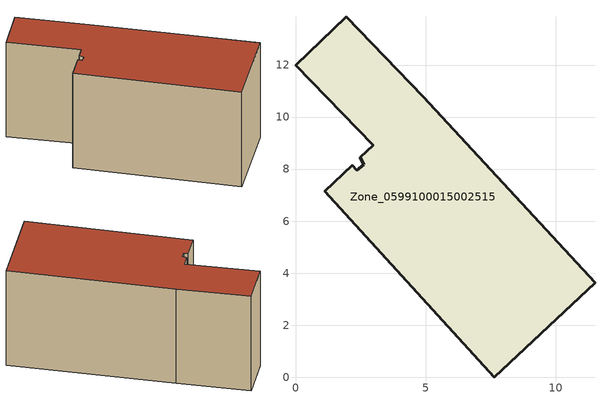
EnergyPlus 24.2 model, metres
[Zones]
Zone_0599100015002515
 floor ground (C_G): 2.5,8.45 2.99,8.91 0,11.98 1.95,13.85 4.92,10.77 11.51,3.64 7.63,0 1.12,7.15 2.18,8.15 2.36,7.96 2.62,8.17 z0.8
 wall outside (C_F): 4.92,10.77 1.95,13.85 0,11.98 2.99,8.91 2.5,8.45 2.62,8.17 2.36,7.96 2.18,8.15 1.12,7.15 7.63,0 11.51,3.64 4.92,10.77 z0.8:7.04
 roof outside (C_R): 2.99,8.91 2.5,8.45 2.62,8.17 2.36,7.96 2.18,8.15 1.12,7.15 7.63,0 11.51,3.64 4.92,10.77 1.95,13.85 0,11.98 z7.04
[BUILDING]
Pand.0599100015002515: North Axis=0; Terrain=City; Loads Convergence Tolerance Value=0.04; Temperature Convergence Tolerance Value=0.4; Solar Distribution=FullExterior; Maximum Number of Warmup Days=25; Minimum Number of Warmup Days=1
[Site:Location]
Rotterdam.The.Hague.AP_ZH_NLD Design_Conditions: Latitude=51.96; Longitude=4.45; Time Zone=1; Elevation=-4.5
[SITE:GROUNDTEMPERATURE:BUILDINGSURFACE]
18, 18, 18, 18, 18, 18, 18, 18, 18, 18, 18, 18
[MATERIAL] Thermal Absorptance=0.9; Solar Absorptance=0.7; Visible Absorptance=0.7
Name | Roughness | Thickness | Conductivity | Density | Specific Heat
G.TI.1975-1991 | MediumSmooth | 0.15 | 0.288461 | 540 | 1210
F.TI.1975-1991 | Rough | 0.3 | 0.230769 | 1920 | 840
R.TI.1975-1991 | MediumRough | 0.2 | 0.153846 | 1500 | 1000
[CONSTRUCTION]
C_G: G.TI.1975-1991
C_F: F.TI.1975-1991
C_R: R.TI.1975-1991
[ZONE]
Zone_0599100015002515: Type=1; Multiplier=1; Ceiling Height=Autocalculate; Volume=Autocalculate; Floor Area=autocalculate; Part of Total Floor Area=Yes
[ZONEINFILTRATION:DESIGNFLOWRATE]
Infil_Zone_0599100015002515: Zone or ZoneList or Space or SpaceList=Zone_0599100015002515; Schedule=AlwaysOn; Design Flow Rate Calculation Method=Flow/Area; Flow Rate per Floor Area=0.003; Constant Term Coefficient=1; Temperature Term Coefficient=0; Velocity Term Coefficient=0; Velocity Squared Term Coefficient=0
[HVACTEMPLATE:ZONE:IDEALLOADSAIRSYSTEM]
Zone_0599100015002515: Maximum Heating Supply Air Temperature=50; Minimum Cooling Supply Air Temperature=13; Maximum Heating Supply Air Humidity Ratio=0.0156; Minimum Cooling Supply Air Humidity Ratio=0.0077; Heating Limit=NoLimit; Cooling Limit=NoLimit; Dehumidification Control Type=ConstantSensibleHeatRatio; Cooling Sensible Heat Ratio=0.7; Dehumidification Setpoint=60; Humidification Control Type=None; Humidification Setpoint=30; Outdoor Air Method=None; Outdoor Air Flow Rate per Person=0.00944; Outdoor Air Flow Rate per Zone Floor Area=0; Outdoor Air Flow Rate per Zone=0; Demand Controlled Ventilation Type=None; Outdoor Air Economizer Type=NoEconomizer; Heat Recovery Type=None; Sensible Heat Recovery Effectiveness=0.7; Latent Heat Recovery Effectiveness=0.65
[ZONECONTROL:THERMOSTAT]
ThermostatControl_Zone_0599100015002515: Zone or ZoneList=Zone_0599100015002515; Control Type Schedule=DualSetpointControlType; Control 1=Thermostat_Zone_0599100015002515; Temperature Difference Between Cutout And Setpoint=0
[THERMOSTATSETPOINT:DUALSETPOINT]
Thermostat_Zone_0599100015002515: Heating Setpoint Temperature Schedule=HeatingSetpoint_Zone_0599100015002515; Cooling Setpoint Temperature Schedule=CoolingSetpoint_Zone_0599100015002515
[SCHEDULE:COMPACT]
HeatingSetpoint_Zone_0599100015002515: Through: 12/31, For: AllDays, Until: 24:00, 21
CoolingSetpoint_Zone_0599100015002515: Through: 12/31, For: AllDays, Until: 24:00, 24
DualSetpointControlType: Through: 12/31, For: AllDays, Until: 24:00, 4
AlwaysOn: Through: 12/31, For: AllDays, Until: 24:00, 1
